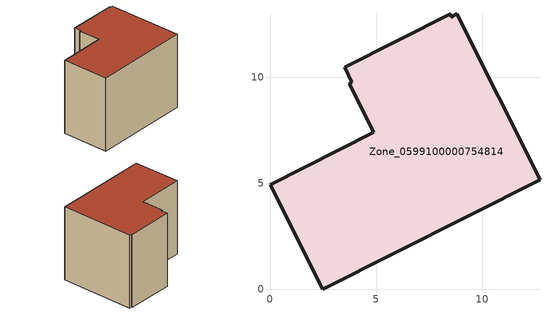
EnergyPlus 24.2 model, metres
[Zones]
Zone_0599100000754814
 floor ground (C_G): 3.52,10.48 8.52,13 8.56,12.85 8.8,13.01 12.73,5.16 2.5,0 0,4.94 4.89,7.4 3.74,9.69 3.86,9.77 z0
 wall outside (C_F): 0,4.94 2.5,0 12.73,5.16 8.8,13.01 8.56,12.85 8.52,13 3.52,10.48 3.86,9.77 3.74,9.69 4.89,7.4 0,4.94 z0:8.77
 roof outside (C_R): 8.52,13 3.52,10.48 3.86,9.77 3.74,9.69 4.89,7.4 0,4.94 2.5,0 12.73,5.16 8.8,13.01 8.56,12.85 z8.77
[BUILDING]
Pand.0599100000754814: North Axis=0; Terrain=City; Loads Convergence Tolerance Value=0.04; Temperature Convergence Tolerance Value=0.4; Solar Distribution=FullExterior; Maximum Number of Warmup Days=25; Minimum Number of Warmup Days=1
[Site:Location]
Rotterdam.The.Hague.AP_ZH_NLD Design_Conditions: Latitude=51.96; Longitude=4.45; Time Zone=1; Elevation=-4.5
[SITE:GROUNDTEMPERATURE:BUILDINGSURFACE]
18, 18, 18, 18, 18, 18, 18, 18, 18, 18, 18, 18
[MATERIAL] Thermal Absorptance=0.9; Solar Absorptance=0.7; Visible Absorptance=0.7
Name | Roughness | Thickness | Conductivity | Density | Specific Heat
G.TC.2006-2014 | MediumSmooth | 0.15 | 0.06 | 540 | 1210
F.TC.2006-2014 | Rough | 0.3 | 0.12 | 1920 | 840
R.TC.2006-2014 | MediumRough | 0.2 | 0.08 | 1500 | 1000
[CONSTRUCTION]
C_G: G.TC.2006-2014
C_F: F.TC.2006-2014
C_R: R.TC.2006-2014
[ZONE]
Zone_0599100000754814: Type=1; Multiplier=1; Ceiling Height=Autocalculate; Volume=Autocalculate; Floor Area=autocalculate; Part of Total Floor Area=Yes
[ZONEINFILTRATION:DESIGNFLOWRATE]
Infil_Zone_0599100000754814: Zone or ZoneList or Space or SpaceList=Zone_0599100000754814; Schedule=AlwaysOn; Design Flow Rate Calculation Method=Flow/Area; Flow Rate per Floor Area=0.0015; Constant Term Coefficient=1; Temperature Term Coefficient=0; Velocity Term Coefficient=0; Velocity Squared Term Coefficient=0
[HVACTEMPLATE:ZONE:IDEALLOADSAIRSYSTEM]
Zone_0599100000754814: Maximum Heating Supply Air Temperature=50; Minimum Cooling Supply Air Temperature=13; Maximum Heating Supply Air Humidity Ratio=0.0156; Minimum Cooling Supply Air Humidity Ratio=0.0077; Heating Limit=NoLimit; Cooling Limit=NoLimit; Dehumidification Control Type=ConstantSensibleHeatRatio; Cooling Sensible Heat Ratio=0.7; Dehumidification Setpoint=60; Humidification Control Type=None; Humidification Setpoint=30; Outdoor Air Method=None; Outdoor Air Flow Rate per Person=0.00944; Outdoor Air Flow Rate per Zone Floor Area=0; Outdoor Air Flow Rate per Zone=0; Demand Controlled Ventilation Type=None; Outdoor Air Economizer Type=NoEconomizer; Heat Recovery Type=None; Sensible Heat Recovery Effectiveness=0.7; Latent Heat Recovery Effectiveness=0.65
[ZONECONTROL:THERMOSTAT]
ThermostatControl_Zone_0599100000754814: Zone or ZoneList=Zone_0599100000754814; Control Type Schedule=DualSetpointControlType; Control 1=Thermostat_Zone_0599100000754814; Temperature Difference Between Cutout And Setpoint=0
[THERMOSTATSETPOINT:DUALSETPOINT]
Thermostat_Zone_0599100000754814: Heating Setpoint Temperature Schedule=HeatingSetpoint_Zone_0599100000754814; Cooling Setpoint Temperature Schedule=CoolingSetpoint_Zone_0599100000754814
[SCHEDULE:COMPACT]
HeatingSetpoint_Zone_0599100000754814: Through: 12/31, For: AllDays, Until: 24:00, 21
CoolingSetpoint_Zone_0599100000754814: Through: 12/31, For: AllDays, Until: 24:00, 24
DualSetpointControlType: Through: 12/31, For: AllDays, Until: 24:00, 4
AlwaysOn: Through: 12/31, For: AllDays, Until: 24:00, 1
